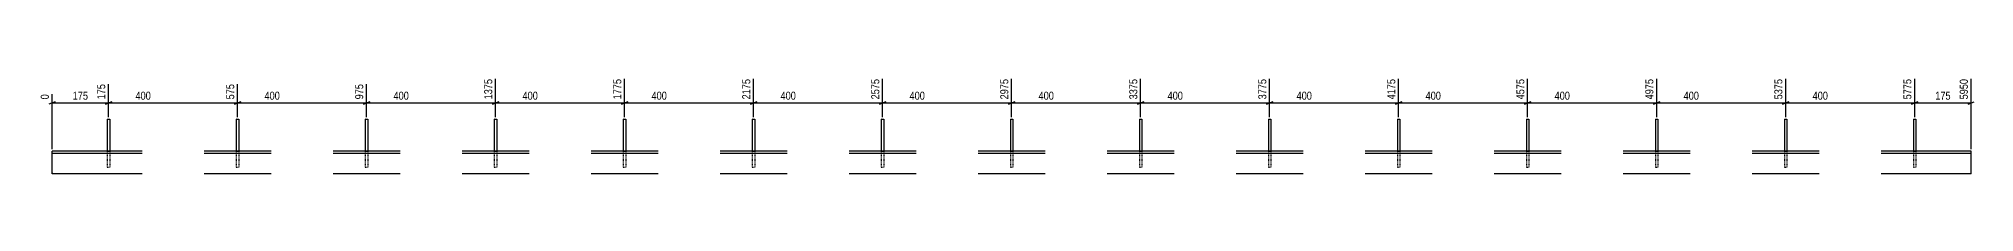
# Model space of a CAD drawing. Header units: millimetres. Extents: x 48 to 37795, y 5 to 1888.
# Drawn here: x 26289 to 32290, y 16 to 315 of the extents above; entities that cross this region are included whole.
import ezdxf

# ---------------------------------------------------------------- set-up
doc = ezdxf.new("R2010")
doc.units = ezdxf.units.MM
doc.linetypes.add('DXK_LINE_DOT2', pattern=[3.9198, 1.9599, -1.9599])
doc.layers.add('MÅLSÆTNING', color=7, linetype='Continuous')
doc.layers.add('STÅL', color=7, linetype='Continuous')
doc.styles.add('Arial Narrow', font='ARIALN.TTF', dxfattribs={"height": 0.2})

msp = doc.modelspace()

# ---------------------------------------------------------------- linework, layer by layer
at = {"layer": 'MÅLSÆTNING', "color": 7, "linetype": 'Continuous'}
for p, q in [((27705.6, 191.7), (27705.6, 309.9)), ((27705.6, 191.7), (27705.6, 309.9)), ((28105.6, 191.7), (28105.6, 309.9)), ((28105.6, 191.7), (28105.6, 309.9)), ((28505.6, 191.7), (28505.6, 309.9)), ((28505.6, 191.7), (28505.6, 309.9)), ((28905.6, 191.7), (28905.6, 309.9)), ((29305.6, 191.7), (29305.6, 309.9)), ((29305.6, 191.7), (29305.6, 309.9)), ((29705.6, 191.7), (29705.6, 309.9)), ((29705.6, 191.7), (29705.6, 309.9)), ((30105.6, 191.7), (30105.6, 309.9)), ((30105.6, 191.7), (30105.6, 309.9)), ((30505.6, 191.7), (30505.6, 309.9)), ((30905.6, 191.7), (30905.6, 309.9)), ((30905.6, 191.7), (30905.6, 309.9)), ((31305.6, 191.7), (31305.6, 309.9)), ((31305.6, 191.7), (31305.6, 309.9)), ((31705.6, 191.7), (31705.6, 309.9)), ((31705.6, 191.7), (31705.6, 309.9)), ((32105.6, 191.7), (32105.6, 309.9)), ((32280.6, 92.1), (32280.6, 309.9)), ((26330.6, 92.1), (26330.6, 262.4)), ((26505.6, 191.7), (26505.6, 294.1)), ((26505.6, 191.7), (26505.6, 294.1)), ((26905.6, 191.7), (26905.6, 294.1)), ((26905.6, 191.7), (26905.6, 294.1)), ((27305.6, 191.7), (27305.6, 294.1)), ((26340.4, 239.4), (26320.9, 231.6)), ((26330.6, 235.5), (26505.6, 235.5)), ((26515.4, 239.4), (26495.9, 231.6)), ((26495.9, 231.6), (26515.4, 239.4)), ((26505.6, 235.5), (26905.6, 235.5)), ((26915.4, 239.4), (26895.9, 231.6)), ((26895.9, 231.6), (26915.4, 239.4)), ((26905.6, 235.5), (27305.6, 235.5)), ((27295.9, 231.6), (27315.4, 239.4)), ((27715.4, 239.4), (27695.9, 231.6)), ((27695.9, 231.6), (27715.4, 239.4)), ((27705.6, 235.5), (28105.6, 235.5)), ((28115.4, 239.4), (28095.9, 231.6)), ((28095.9, 231.6), (28115.4, 239.4)), ((28105.6, 235.5), (28505.6, 235.5)), ((28515.4, 239.4), (28495.9, 231.6)), ((28495.9, 231.6), (28515.4, 239.4)), ((28505.6, 235.5), (28905.6, 235.5)), ((28895.9, 231.6), (28915.4, 239.4)), ((29315.4, 239.4), (29295.9, 231.6)), ((29295.9, 231.6), (29315.4, 239.4)), ((29305.6, 235.5), (29705.6, 235.5)), ((29715.4, 239.4), (29695.9, 231.6)), ((29695.9, 231.6), (29715.4, 239.4)), ((29705.6, 235.5), (30105.6, 235.5)), ((30115.4, 239.4), (30095.9, 231.6)), ((30095.9, 231.6), (30115.4, 239.4)), ((30105.6, 235.5), (30505.6, 235.5)), ((30495.9, 231.6), (30515.4, 239.4)), ((30915.4, 239.4), (30895.9, 231.6)), ((30895.9, 231.6), (30915.4, 239.4)), ((30905.6, 235.5), (31305.6, 235.5)), ((31315.4, 239.4), (31295.9, 231.6)), ((31295.9, 231.6), (31315.4, 239.4)), ((31305.6, 235.5), (31705.6, 235.5)), ((31715.4, 239.4), (31695.9, 231.6)), ((31695.9, 231.6), (31715.4, 239.4)), ((31705.6, 235.5), (32105.6, 235.5)), ((32095.9, 231.6), (32115.4, 239.4)), ((32270.9, 231.6), (32290.4, 239.4))]:
    msp.add_line(p, q, dxfattribs=at)
at = {"layer": 'STÅL', "color": 2, "linetype": 'Continuous'}
for p, q in [((26501.6, 184.6), (26502.8, 185)), ((26501.6, 184.6), (26501.6, 85.6)), ((26502.8, 185), (26505.6, 185.2)), ((26505.6, 185.2), (26508.5, 185)), ((26508.5, 185), (26509.6, 184.6)), ((26509.6, 184.6), (26509.6, 85.6)), ((26901.6, 184.6), (26902.8, 185)), ((26901.6, 184.6), (26901.6, 85.6)), ((26902.8, 185), (26905.6, 185.2)), ((26905.6, 185.2), (26908.5, 185)), ((26908.5, 185), (26909.6, 184.6)), ((26909.6, 184.6), (26909.6, 85.6)), ((27301.6, 184.6), (27302.8, 185)), ((27301.6, 184.6), (27301.6, 85.6)), ((27302.8, 185), (27305.6, 185.2)), ((27305.6, 185.2), (27308.5, 185)), ((27308.5, 185), (27309.6, 184.6)), ((27309.6, 184.6), (27309.6, 85.6)), ((27701.6, 184.6), (27702.8, 185)), ((27701.6, 184.6), (27701.6, 85.6)), ((27702.8, 185), (27705.6, 185.2)), ((27705.6, 185.2), (27708.5, 185)), ((27708.5, 185), (27709.6, 184.6)), ((27709.6, 184.6), (27709.6, 85.6)), ((28101.6, 184.6), (28102.8, 185)), ((28101.6, 184.6), (28101.6, 85.6)), ((28102.8, 185), (28105.6, 185.2)), ((28105.6, 185.2), (28108.5, 185)), ((28108.5, 185), (28109.6, 184.6)), ((28109.6, 184.6), (28109.6, 85.6)), ((28501.6, 184.6), (28502.8, 185)), ((28501.6, 184.6), (28501.6, 85.6)), ((28502.8, 185), (28505.6, 185.2)), ((28505.6, 185.2), (28508.5, 185)), ((28508.5, 185), (28509.6, 184.6)), ((28509.6, 184.6), (28509.6, 85.6)), ((28901.6, 184.6), (28902.8, 185)), ((28901.6, 184.6), (28901.6, 85.6)), ((28902.8, 185), (28905.6, 185.2)), ((28905.6, 185.2), (28908.5, 185)), ((28908.5, 185), (28909.6, 184.6)), ((28909.6, 184.6), (28909.6, 85.6)), ((29301.6, 184.6), (29302.8, 185)), ((29301.6, 184.6), (29301.6, 85.6)), ((29302.8, 185), (29305.6, 185.2)), ((29305.6, 185.2), (29308.5, 185)), ((29308.5, 185), (29309.6, 184.6)), ((29309.6, 184.6), (29309.6, 85.6)), ((29701.6, 184.6), (29702.8, 185)), ((29701.6, 184.6), (29701.6, 85.6)), ((29702.8, 185), (29705.6, 185.2)), ((29705.6, 185.2), (29708.5, 185)), ((29708.5, 185), (29709.6, 184.6)), ((29709.6, 184.6), (29709.6, 85.6)), ((30101.6, 184.6), (30102.8, 185)), ((30101.6, 184.6), (30101.6, 85.6)), ((30102.8, 185), (30105.6, 185.2)), ((30105.6, 185.2), (30108.5, 185)), ((30108.5, 185), (30109.6, 184.6)), ((30109.6, 184.6), (30109.6, 85.6)), ((30501.6, 184.6), (30502.8, 185)), ((30501.6, 184.6), (30501.6, 85.6)), ((30502.8, 185), (30505.6, 185.2)), ((30505.6, 185.2), (30508.5, 185)), ((30508.5, 185), (30509.6, 184.6)), ((30509.6, 184.6), (30509.6, 85.6)), ((30901.6, 184.6), (30902.8, 185)), ((30901.6, 184.6), (30901.6, 85.6)), ((30902.8, 185), (30905.6, 185.2)), ((30905.6, 185.2), (30908.5, 185)), ((30908.5, 185), (30909.6, 184.6)), ((30909.6, 184.6), (30909.6, 85.6)), ((31301.6, 184.6), (31302.8, 185)), ((31301.6, 184.6), (31301.6, 85.6)), ((31302.8, 185), (31305.6, 185.2)), ((31305.6, 185.2), (31308.5, 185)), ((31308.5, 185), (31309.6, 184.6)), ((31309.6, 184.6), (31309.6, 85.6)), ((31701.6, 184.6), (31702.8, 185)), ((31701.6, 184.6), (31701.6, 85.6)), ((31702.8, 185), (31705.6, 185.2)), ((31705.6, 185.2), (31708.5, 185)), ((31708.5, 185), (31709.6, 184.6)), ((31709.6, 184.6), (31709.6, 85.6)), ((32101.6, 184.6), (32102.8, 185)), ((32101.6, 184.6), (32101.6, 85.6)), ((32102.8, 185), (32105.6, 185.2)), ((32105.6, 185.2), (32108.5, 185)), ((32108.5, 185), (32109.6, 184.6)), ((32109.6, 184.6), (32109.6, 85.6)), ((26330.6, 15.6), (26330.6, 85.6)), ((26609.6, 85.6), (26330.6, 85.6)), ((26609.6, 78.6), (26330.6, 78.6)), ((27009.6, 85.6), (26801.6, 85.6)), ((27009.6, 78.6), (26801.6, 78.6)), ((27409.6, 85.6), (27201.6, 85.6)), ((27409.6, 78.6), (27201.6, 78.6)), ((27809.6, 85.6), (27601.6, 85.6)), ((27809.6, 78.6), (27601.6, 78.6)), ((28209.6, 85.6), (28001.6, 85.6)), ((28209.6, 78.6), (28001.6, 78.6)), ((28609.6, 85.6), (28401.6, 85.6)), ((28609.6, 78.6), (28401.6, 78.6)), ((29009.6, 85.6), (28801.6, 85.6)), ((29009.6, 78.6), (28801.6, 78.6)), ((29409.6, 85.6), (29201.6, 85.6)), ((29409.6, 78.6), (29201.6, 78.6)), ((29809.6, 85.6), (29601.6, 85.6)), ((29809.6, 78.6), (29601.6, 78.6)), ((30209.6, 85.6), (30001.6, 85.6)), ((30209.6, 78.6), (30001.6, 78.6)), ((30609.6, 85.6), (30401.6, 85.6)), ((30609.6, 78.6), (30401.6, 78.6)), ((31009.6, 85.6), (30801.6, 85.6)), ((31009.6, 78.6), (30801.6, 78.6)), ((31409.6, 85.6), (31201.6, 85.6)), ((31409.6, 78.6), (31201.6, 78.6)), ((31809.6, 85.6), (31601.6, 85.6)), ((31809.6, 78.6), (31601.6, 78.6)), ((32280.6, 85.6), (32001.6, 85.6)), ((32280.6, 78.6), (32001.6, 78.6)), ((32280.6, 15.6), (32280.6, 85.6)), ((26609.6, 15.6), (26330.6, 15.6)), ((27009.6, 15.6), (26801.6, 15.6)), ((27409.6, 15.6), (27201.6, 15.6)), ((27809.6, 15.6), (27601.6, 15.6)), ((28209.6, 15.6), (28001.6, 15.6)), ((28609.6, 15.6), (28401.6, 15.6)), ((29009.6, 15.6), (28801.6, 15.6)), ((29409.6, 15.6), (29201.6, 15.6)), ((29809.6, 15.6), (29601.6, 15.6)), ((30209.6, 15.6), (30001.6, 15.6)), ((30609.6, 15.6), (30401.6, 15.6)), ((31009.6, 15.6), (30801.6, 15.6)), ((31409.6, 15.6), (31201.6, 15.6)), ((31809.6, 15.6), (31601.6, 15.6)), ((32280.6, 15.6), (32001.6, 15.6))]:
    msp.add_line(p, q, dxfattribs=at)
at = {"layer": 'STÅL', "color": 7, "linetype": 'DXK_LINE_DOT2'}
for p, q in [((26502.8, 184.3), (26501.6, 184.6)), ((26505.6, 184.1), (26502.8, 184.3)), ((26508.5, 184.3), (26505.6, 184.1)), ((26509.6, 184.6), (26508.5, 184.3)), ((26902.8, 184.3), (26901.6, 184.6)), ((26905.6, 184.1), (26902.8, 184.3)), ((26908.5, 184.3), (26905.6, 184.1)), ((26909.6, 184.6), (26908.5, 184.3)), ((27302.8, 184.3), (27301.6, 184.6)), ((27305.6, 184.1), (27302.8, 184.3)), ((27308.5, 184.3), (27305.6, 184.1)), ((27309.6, 184.6), (27308.5, 184.3)), ((27702.8, 184.3), (27701.6, 184.6)), ((27705.6, 184.1), (27702.8, 184.3)), ((27708.5, 184.3), (27705.6, 184.1)), ((27709.6, 184.6), (27708.5, 184.3)), ((28102.8, 184.3), (28101.6, 184.6)), ((28105.6, 184.1), (28102.8, 184.3)), ((28108.5, 184.3), (28105.6, 184.1)), ((28109.6, 184.6), (28108.5, 184.3)), ((28502.8, 184.3), (28501.6, 184.6)), ((28505.6, 184.1), (28502.8, 184.3)), ((28508.5, 184.3), (28505.6, 184.1)), ((28509.6, 184.6), (28508.5, 184.3)), ((28902.8, 184.3), (28901.6, 184.6)), ((28905.6, 184.1), (28902.8, 184.3)), ((28908.5, 184.3), (28905.6, 184.1)), ((28909.6, 184.6), (28908.5, 184.3)), ((29302.8, 184.3), (29301.6, 184.6)), ((29305.6, 184.1), (29302.8, 184.3)), ((29308.5, 184.3), (29305.6, 184.1)), ((29309.6, 184.6), (29308.5, 184.3)), ((29702.8, 184.3), (29701.6, 184.6)), ((29705.6, 184.1), (29702.8, 184.3)), ((29708.5, 184.3), (29705.6, 184.1)), ((29709.6, 184.6), (29708.5, 184.3)), ((30102.8, 184.3), (30101.6, 184.6)), ((30105.6, 184.1), (30102.8, 184.3)), ((30108.5, 184.3), (30105.6, 184.1)), ((30109.6, 184.6), (30108.5, 184.3)), ((30502.8, 184.3), (30501.6, 184.6)), ((30505.6, 184.1), (30502.8, 184.3)), ((30508.5, 184.3), (30505.6, 184.1)), ((30509.6, 184.6), (30508.5, 184.3)), ((30902.8, 184.3), (30901.6, 184.6)), ((30905.6, 184.1), (30902.8, 184.3)), ((30908.5, 184.3), (30905.6, 184.1)), ((30909.6, 184.6), (30908.5, 184.3)), ((31302.8, 184.3), (31301.6, 184.6)), ((31305.6, 184.1), (31302.8, 184.3)), ((31308.5, 184.3), (31305.6, 184.1)), ((31309.6, 184.6), (31308.5, 184.3)), ((31702.8, 184.3), (31701.6, 184.6)), ((31705.6, 184.1), (31702.8, 184.3)), ((31708.5, 184.3), (31705.6, 184.1)), ((31709.6, 184.6), (31708.5, 184.3)), ((32102.8, 184.3), (32101.6, 184.6)), ((32105.6, 184.1), (32102.8, 184.3)), ((32108.5, 184.3), (32105.6, 184.1)), ((32109.6, 184.6), (32108.5, 184.3)), ((26501.6, 85.6), (26501.6, 85.3)), ((26501.6, 85.3), (26502.8, 85.5)), ((26501.6, 84.6), (26501.6, 85.3)), ((26501.6, 85.3), (26502.8, 85.1)), ((26501.6, 84.6), (26501.6, 35.6)), ((26505.6, 85.6), (26502.8, 85.5)), ((26502.8, 85.1), (26505.6, 85.1)), ((26508.5, 85.5), (26505.6, 85.6)), ((26505.6, 85.1), (26508.5, 85.1)), ((26509.6, 85.3), (26508.5, 85.5)), ((26508.5, 85.1), (26509.6, 85.3)), ((26509.6, 85.6), (26509.6, 85.3)), ((26509.6, 84.6), (26509.6, 85.3)), ((26509.6, 84.6), (26509.6, 35.6)), ((26901.6, 85.6), (26901.6, 85.3)), ((26901.6, 85.3), (26902.8, 85.5)), ((26901.6, 84.6), (26901.6, 85.3)), ((26901.6, 85.3), (26902.8, 85.1)), ((26901.6, 84.6), (26901.6, 35.6)), ((26905.6, 85.6), (26902.8, 85.5)), ((26902.8, 85.1), (26905.6, 85.1)), ((26908.5, 85.5), (26905.6, 85.6)), ((26905.6, 85.1), (26908.5, 85.1)), ((26909.6, 85.3), (26908.5, 85.5)), ((26908.5, 85.1), (26909.6, 85.3)), ((26909.6, 85.6), (26909.6, 85.3)), ((26909.6, 84.6), (26909.6, 85.3)), ((26909.6, 84.6), (26909.6, 35.6)), ((27301.6, 85.6), (27301.6, 85.3)), ((27301.6, 85.3), (27302.8, 85.5)), ((27301.6, 84.6), (27301.6, 85.3)), ((27301.6, 85.3), (27302.8, 85.1)), ((27301.6, 84.6), (27301.6, 35.6)), ((27305.6, 85.6), (27302.8, 85.5)), ((27302.8, 85.1), (27305.6, 85.1)), ((27308.5, 85.5), (27305.6, 85.6)), ((27305.6, 85.1), (27308.5, 85.1)), ((27309.6, 85.3), (27308.5, 85.5)), ((27308.5, 85.1), (27309.6, 85.3)), ((27309.6, 85.6), (27309.6, 85.3)), ((27309.6, 84.6), (27309.6, 85.3)), ((27309.6, 84.6), (27309.6, 35.6)), ((27701.6, 85.6), (27701.6, 85.3)), ((27701.6, 85.3), (27702.8, 85.5)), ((27701.6, 84.6), (27701.6, 85.3)), ((27701.6, 85.3), (27702.8, 85.1)), ((27701.6, 84.6), (27701.6, 35.6)), ((27705.6, 85.6), (27702.8, 85.5)), ((27702.8, 85.1), (27705.6, 85.1)), ((27708.5, 85.5), (27705.6, 85.6)), ((27705.6, 85.1), (27708.5, 85.1)), ((27709.6, 85.3), (27708.5, 85.5)), ((27708.5, 85.1), (27709.6, 85.3)), ((27709.6, 85.6), (27709.6, 85.3)), ((27709.6, 84.6), (27709.6, 85.3)), ((27709.6, 84.6), (27709.6, 35.6)), ((28101.6, 85.6), (28101.6, 85.3)), ((28101.6, 85.3), (28102.8, 85.5)), ((28101.6, 84.6), (28101.6, 85.3)), ((28101.6, 85.3), (28102.8, 85.1)), ((28101.6, 84.6), (28101.6, 35.6)), ((28105.6, 85.6), (28102.8, 85.5)), ((28102.8, 85.1), (28105.6, 85.1)), ((28108.5, 85.5), (28105.6, 85.6)), ((28105.6, 85.1), (28108.5, 85.1)), ((28109.6, 85.3), (28108.5, 85.5)), ((28108.5, 85.1), (28109.6, 85.3)), ((28109.6, 85.6), (28109.6, 85.3)), ((28109.6, 84.6), (28109.6, 85.3)), ((28109.6, 84.6), (28109.6, 35.6)), ((28501.6, 85.6), (28501.6, 85.3)), ((28501.6, 85.3), (28502.8, 85.5)), ((28501.6, 84.6), (28501.6, 85.3)), ((28501.6, 85.3), (28502.8, 85.1)), ((28501.6, 84.6), (28501.6, 35.6)), ((28505.6, 85.6), (28502.8, 85.5)), ((28502.8, 85.1), (28505.6, 85.1)), ((28508.5, 85.5), (28505.6, 85.6)), ((28505.6, 85.1), (28508.5, 85.1)), ((28509.6, 85.3), (28508.5, 85.5)), ((28508.5, 85.1), (28509.6, 85.3)), ((28509.6, 85.6), (28509.6, 85.3)), ((28509.6, 84.6), (28509.6, 85.3)), ((28509.6, 84.6), (28509.6, 35.6)), ((28901.6, 85.6), (28901.6, 85.3)), ((28901.6, 85.3), (28902.8, 85.5)), ((28901.6, 84.6), (28901.6, 85.3)), ((28901.6, 85.3), (28902.8, 85.1)), ((28901.6, 84.6), (28901.6, 35.6)), ((28905.6, 85.6), (28902.8, 85.5)), ((28902.8, 85.1), (28905.6, 85.1)), ((28908.5, 85.5), (28905.6, 85.6)), ((28905.6, 85.1), (28908.5, 85.1)), ((28909.6, 85.3), (28908.5, 85.5)), ((28908.5, 85.1), (28909.6, 85.3)), ((28909.6, 85.6), (28909.6, 85.3)), ((28909.6, 84.6), (28909.6, 85.3)), ((28909.6, 84.6), (28909.6, 35.6)), ((29301.6, 85.6), (29301.6, 85.3)), ((29301.6, 85.3), (29302.8, 85.5)), ((29301.6, 84.6), (29301.6, 85.3)), ((29301.6, 85.3), (29302.8, 85.1)), ((29301.6, 84.6), (29301.6, 35.6)), ((29305.6, 85.6), (29302.8, 85.5)), ((29302.8, 85.1), (29305.6, 85.1)), ((29308.5, 85.5), (29305.6, 85.6)), ((29305.6, 85.1), (29308.5, 85.1)), ((29309.6, 85.3), (29308.5, 85.5)), ((29308.5, 85.1), (29309.6, 85.3)), ((29309.6, 85.6), (29309.6, 85.3)), ((29309.6, 84.6), (29309.6, 85.3)), ((29309.6, 84.6), (29309.6, 35.6)), ((29701.6, 85.6), (29701.6, 85.3)), ((29701.6, 85.3), (29702.8, 85.5)), ((29701.6, 84.6), (29701.6, 85.3)), ((29701.6, 85.3), (29702.8, 85.1)), ((29701.6, 84.6), (29701.6, 35.6)), ((29705.6, 85.6), (29702.8, 85.5)), ((29702.8, 85.1), (29705.6, 85.1)), ((29708.5, 85.5), (29705.6, 85.6)), ((29705.6, 85.1), (29708.5, 85.1)), ((29709.6, 85.3), (29708.5, 85.5)), ((29708.5, 85.1), (29709.6, 85.3)), ((29709.6, 85.6), (29709.6, 85.3)), ((29709.6, 84.6), (29709.6, 85.3)), ((29709.6, 84.6), (29709.6, 35.6)), ((30101.6, 85.6), (30101.6, 85.3)), ((30101.6, 85.3), (30102.8, 85.5)), ((30101.6, 84.6), (30101.6, 85.3)), ((30101.6, 85.3), (30102.8, 85.1)), ((30101.6, 84.6), (30101.6, 35.6)), ((30105.6, 85.6), (30102.8, 85.5)), ((30102.8, 85.1), (30105.6, 85.1)), ((30108.5, 85.5), (30105.6, 85.6)), ((30105.6, 85.1), (30108.5, 85.1)), ((30109.6, 85.3), (30108.5, 85.5)), ((30108.5, 85.1), (30109.6, 85.3)), ((30109.6, 85.6), (30109.6, 85.3)), ((30109.6, 84.6), (30109.6, 85.3)), ((30109.6, 84.6), (30109.6, 35.6)), ((30501.6, 85.6), (30501.6, 85.3)), ((30501.6, 85.3), (30502.8, 85.5)), ((30501.6, 84.6), (30501.6, 85.3)), ((30501.6, 85.3), (30502.8, 85.1)), ((30501.6, 84.6), (30501.6, 35.6)), ((30505.6, 85.6), (30502.8, 85.5)), ((30502.8, 85.1), (30505.6, 85.1)), ((30508.5, 85.5), (30505.6, 85.6)), ((30505.6, 85.1), (30508.5, 85.1)), ((30509.6, 85.3), (30508.5, 85.5)), ((30508.5, 85.1), (30509.6, 85.3)), ((30509.6, 85.6), (30509.6, 85.3)), ((30509.6, 84.6), (30509.6, 85.3)), ((30509.6, 84.6), (30509.6, 35.6)), ((30901.6, 85.6), (30901.6, 85.3)), ((30901.6, 85.3), (30902.8, 85.5)), ((30901.6, 84.6), (30901.6, 85.3)), ((30901.6, 85.3), (30902.8, 85.1)), ((30901.6, 84.6), (30901.6, 35.6)), ((30905.6, 85.6), (30902.8, 85.5)), ((30902.8, 85.1), (30905.6, 85.1)), ((30908.5, 85.5), (30905.6, 85.6)), ((30905.6, 85.1), (30908.5, 85.1)), ((30909.6, 85.3), (30908.5, 85.5)), ((30908.5, 85.1), (30909.6, 85.3)), ((30909.6, 85.6), (30909.6, 85.3)), ((30909.6, 84.6), (30909.6, 85.3)), ((30909.6, 84.6), (30909.6, 35.6)), ((31301.6, 85.6), (31301.6, 85.3)), ((31301.6, 85.3), (31302.8, 85.5)), ((31301.6, 84.6), (31301.6, 85.3)), ((31301.6, 85.3), (31302.8, 85.1)), ((31301.6, 84.6), (31301.6, 35.6)), ((31305.6, 85.6), (31302.8, 85.5)), ((31302.8, 85.1), (31305.6, 85.1)), ((31308.5, 85.5), (31305.6, 85.6)), ((31305.6, 85.1), (31308.5, 85.1)), ((31309.6, 85.3), (31308.5, 85.5)), ((31308.5, 85.1), (31309.6, 85.3)), ((31309.6, 85.6), (31309.6, 85.3)), ((31309.6, 84.6), (31309.6, 85.3)), ((31309.6, 84.6), (31309.6, 35.6)), ((31701.6, 85.6), (31701.6, 85.3)), ((31701.6, 85.3), (31702.8, 85.5)), ((31701.6, 84.6), (31701.6, 85.3)), ((31701.6, 85.3), (31702.8, 85.1)), ((31701.6, 84.6), (31701.6, 35.6)), ((31705.6, 85.6), (31702.8, 85.5)), ((31702.8, 85.1), (31705.6, 85.1)), ((31708.5, 85.5), (31705.6, 85.6)), ((31705.6, 85.1), (31708.5, 85.1)), ((31709.6, 85.3), (31708.5, 85.5)), ((31708.5, 85.1), (31709.6, 85.3)), ((31709.6, 85.6), (31709.6, 85.3)), ((31709.6, 84.6), (31709.6, 85.3)), ((31709.6, 84.6), (31709.6, 35.6)), ((32101.6, 85.6), (32101.6, 85.3)), ((32101.6, 85.3), (32102.8, 85.5)), ((32101.6, 84.6), (32101.6, 85.3)), ((32101.6, 85.3), (32102.8, 85.1)), ((32101.6, 84.6), (32101.6, 35.6)), ((32105.6, 85.6), (32102.8, 85.5)), ((32102.8, 85.1), (32105.6, 85.1)), ((32108.5, 85.5), (32105.6, 85.6)), ((32105.6, 85.1), (32108.5, 85.1)), ((32109.6, 85.3), (32108.5, 85.5)), ((32108.5, 85.1), (32109.6, 85.3)), ((32109.6, 85.6), (32109.6, 85.3)), ((32109.6, 84.6), (32109.6, 85.3)), ((32109.6, 84.6), (32109.6, 35.6)), ((26330.6, 18.4), (26330.6, 15.6)), ((26501.6, 35.6), (26509.6, 35.6)), ((26901.6, 35.6), (26909.6, 35.6)), ((27301.6, 35.6), (27309.6, 35.6)), ((27701.6, 35.6), (27709.6, 35.6)), ((28101.6, 35.6), (28109.6, 35.6)), ((28501.6, 35.6), (28509.6, 35.6)), ((28901.6, 35.6), (28909.6, 35.6)), ((29301.6, 35.6), (29309.6, 35.6)), ((29701.6, 35.6), (29709.6, 35.6)), ((30101.6, 35.6), (30109.6, 35.6)), ((30501.6, 35.6), (30509.6, 35.6)), ((30901.6, 35.6), (30909.6, 35.6)), ((31301.6, 35.6), (31309.6, 35.6)), ((31701.6, 35.6), (31709.6, 35.6)), ((32101.6, 35.6), (32109.6, 35.6))]:
    msp.add_line(p, q, dxfattribs=at)

# ---------------------------------------------------------------- next in the draw order: wipeouts: each hides what was drawn before it
at = {"color": 0, "linetype": 'Continuous'}
for points in [[(28100.4, 315.1), (28064, 315.1), (28064, 241.4), (28100.4, 241.4)], [(28500.4, 315.1), (28464, 315.1), (28464, 241.4), (28500.4, 241.4)], [(28900.4, 315.1), (28864, 315.1), (28864, 241.4), (28900.4, 241.4)], [(29700.4, 315.1), (29664, 315.1), (29664, 241.4), (29700.4, 241.4)], [(30100.4, 315.1), (30064, 315.1), (30064, 241.4), (30100.4, 241.4)], [(30500.4, 315.1), (30464, 315.1), (30464, 241.4), (30500.4, 241.4)], [(31300.4, 315.1), (31264, 315.1), (31264, 241.4), (31300.4, 241.4)], [(31700.4, 315.1), (31664, 315.1), (31664, 241.4), (31700.4, 241.4)], [(32100.4, 315.1), (32064, 315.1), (32064, 241.4), (32100.4, 241.4)], [(26325.4, 267.6), (26289, 267.6), (26289, 241.4), (26325.4, 241.4)], [(26900.4, 299.3), (26864, 299.3), (26864, 241.4), (26900.4, 241.4)], [(27300.4, 299.3), (27264, 299.3), (27264, 241.4), (27300.4, 241.4)]]:
    msp.add_wipeout(points, dxfattribs=at).dxf.layer = 'MÅLSÆTNING'
at = {"color": 0}
for points in [[(26447.1, 240.4), (26447.1, 276.8), (26389.2, 276.8), (26389.2, 240.4)], [(26827.3, 240.4), (26827.3, 276.8), (26583.9, 276.8), (26583.9, 240.4)], [(27227.3, 240.4), (27227.3, 276.8), (26983.9, 276.8), (26983.9, 240.4)], [(28027.3, 240.4), (28027.3, 276.8), (27783.9, 276.8), (27783.9, 240.4)], [(28427.3, 240.4), (28427.3, 276.8), (28183.9, 276.8), (28183.9, 240.4)], [(28827.3, 240.4), (28827.3, 276.8), (28583.9, 276.8), (28583.9, 240.4)], [(29627.3, 240.4), (29627.3, 276.8), (29383.9, 276.8), (29383.9, 240.4)], [(30027.3, 240.4), (30027.3, 276.8), (29783.9, 276.8), (29783.9, 240.4)], [(30427.3, 240.4), (30427.3, 276.8), (30183.9, 276.8), (30183.9, 240.4)], [(31227.3, 240.4), (31227.3, 276.8), (30983.9, 276.8), (30983.9, 240.4)], [(31627.3, 240.4), (31627.3, 276.8), (31383.9, 276.8), (31383.9, 240.4)], [(32027.3, 240.4), (32027.3, 276.8), (31783.9, 276.8), (31783.9, 240.4)]]:
    msp.add_wipeout(points, dxfattribs=at).dxf.layer = 'MÅLSÆTNING'

# ---------------------------------------------------------------- next in the draw order: linework, layer by layer
at = {"layer": 'MÅLSÆTNING', "color": 7, "linetype": 'Continuous'}
for p, q in [((28905.6, 191.7), (28905.6, 309.9)), ((30505.6, 191.7), (30505.6, 309.9)), ((32105.6, 191.7), (32105.6, 309.9)), ((27305.6, 191.7), (27305.6, 294.1)), ((27315.4, 239.4), (27295.9, 231.6)), ((27305.6, 235.5), (27705.6, 235.5)), ((28915.4, 239.4), (28895.9, 231.6)), ((28905.6, 235.5), (29305.6, 235.5)), ((30515.4, 239.4), (30495.9, 231.6)), ((30505.6, 235.5), (30905.6, 235.5)), ((32115.4, 239.4), (32095.9, 231.6)), ((32105.6, 235.5), (32280.6, 235.5))]:
    msp.add_line(p, q, dxfattribs=at)

# ---------------------------------------------------------------- next in the draw order: texts
at = {"layer": 'MÅLSÆTNING', "color": 3, "linetype": 'Continuous', "style": 'Arial Narrow'}
for s, height, p in [('1775', 24.82, (28095.2, 246.6)), ('2175', 24.82, (28495.2, 246.6)), ('2575', 24.82, (28895.2, 246.6)), ('3375', 24.82, (29695.2, 246.6)), ('3775', 24.82, (30095.2, 246.6)), ('4175', 24.82, (30495.2, 246.6)), ('4975', 24.82, (31295.2, 246.6)), ('5375', 24.82, (31695.2, 246.6)), ('5775', 24.82, (32095.2, 246.6)), ('0', 24.8, (26320.2, 246.6)), ('575', 24.82, (26895.2, 246.6)), ('975', 24.82, (27295.2, 246.6))]:
    msp.add_text(s, height=height, rotation=90.00021, dxfattribs=at).set_placement(p)
at = {"layer": 'MÅLSÆTNING', "color": 3, "style": 'Arial Narrow'}
for p in [(26589.1, 245.6), (26989.1, 245.6), (27789.1, 245.6), (28189.1, 245.6), (28589.1, 245.6), (29389.1, 245.6), (29789.1, 245.6), (30189.1, 245.6), (30989.1, 245.6), (31389.1, 245.6), (31789.1, 245.6)]:
    msp.add_text('400', height=24.82, dxfattribs=at).set_placement(p)

# ---------------------------------------------------------------- next in the draw order: wipeouts: each hides what was drawn before it
at = {"color": 0, "linetype": 'Continuous'}
msp.add_wipeout([(26500.4, 299.3), (26464, 299.3), (26464, 241.4), (26500.4, 241.4)], dxfattribs=at).dxf.layer = 'MÅLSÆTNING'

# ---------------------------------------------------------------- next in the draw order: texts
at = {"layer": 'MÅLSÆTNING', "color": 3, "style": 'Arial Narrow'}
msp.add_text('175', height=24.82, dxfattribs=at).set_placement((26394.4, 245.6))
at = {"layer": 'MÅLSÆTNING', "color": 3, "linetype": 'Continuous', "style": 'Arial Narrow'}
msp.add_text('175', height=24.82, rotation=90.00021, dxfattribs=at).set_placement((26495.2, 246.6))

# ---------------------------------------------------------------- next in the draw order: wipeouts: each hides what was drawn before it
at = {"color": 0, "linetype": 'Continuous'}
for points in [[(27700.4, 315.1), (27664, 315.1), (27664, 241.4), (27700.4, 241.4)], [(29300.4, 315.1), (29264, 315.1), (29264, 241.4), (29300.4, 241.4)], [(30900.4, 315.1), (30864, 315.1), (30864, 241.4), (30900.4, 241.4)]]:
    msp.add_wipeout(points, dxfattribs=at).dxf.layer = 'MÅLSÆTNING'
at = {"color": 0}
for points in [[(27627.3, 240.4), (27627.3, 276.8), (27383.9, 276.8), (27383.9, 240.4)], [(29227.3, 240.4), (29227.3, 276.8), (28983.9, 276.8), (28983.9, 240.4)], [(30827.3, 240.4), (30827.3, 276.8), (30583.9, 276.8), (30583.9, 240.4)], [(32222.1, 240.4), (32222.1, 276.8), (32164.2, 276.8), (32164.2, 240.4)]]:
    msp.add_wipeout(points, dxfattribs=at).dxf.layer = 'MÅLSÆTNING'

# ---------------------------------------------------------------- next in the draw order: texts
at = {"layer": 'MÅLSÆTNING', "color": 3, "linetype": 'Continuous', "style": 'Arial Narrow'}
for s, p in [('1375', (27695.2, 246.6)), ('2975', (29295.2, 246.6)), ('4575', (30895.2, 246.6))]:
    msp.add_text(s, height=24.82, rotation=90.00021, dxfattribs=at).set_placement(p)
at = {"layer": 'MÅLSÆTNING', "color": 3, "style": 'Arial Narrow'}
for p in [(27389.1, 245.6), (28989.1, 245.6), (30589.1, 245.6)]:
    msp.add_text('400', height=24.82, dxfattribs=at).set_placement(p)

# ---------------------------------------------------------------- next in the draw order: wipeouts: each hides what was drawn before it
at = {"color": 0, "linetype": 'Continuous'}
msp.add_wipeout([(32275.4, 315.1), (32239, 315.1), (32239, 241.4), (32275.4, 241.4)], dxfattribs=at).dxf.layer = 'MÅLSÆTNING'

# ---------------------------------------------------------------- next in the draw order: texts
at = {"layer": 'MÅLSÆTNING', "color": 3, "linetype": 'Continuous', "style": 'Arial Narrow'}
msp.add_text('5950', height=24.82, rotation=90.00021, dxfattribs=at).set_placement((32270.2, 246.6))
at = {"layer": 'MÅLSÆTNING', "color": 3, "style": 'Arial Narrow'}
msp.add_text('175', height=24.82, dxfattribs=at).set_placement((32169.4, 245.6))

doc.saveas('drawing.dxf')
